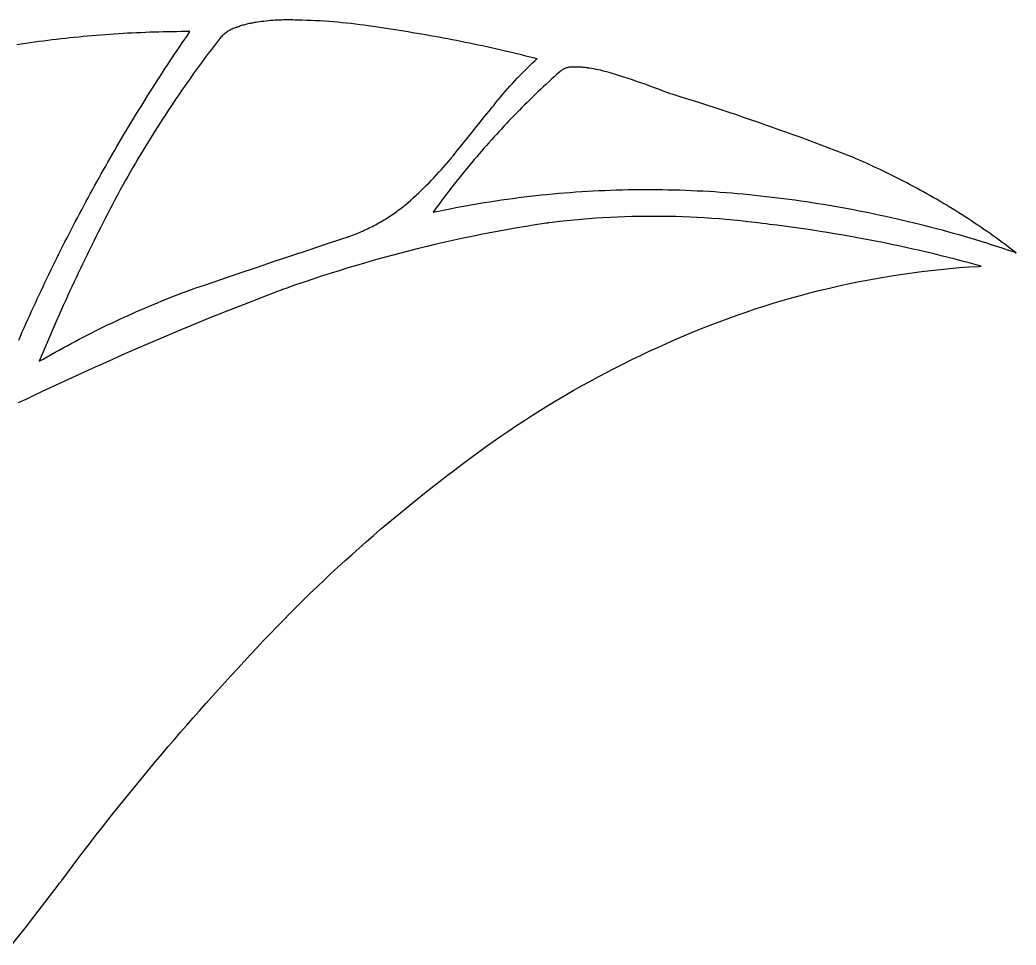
# Model space of a CAD drawing. Extents: x 0 to 908, y 0 to 337.
# Drawn here: x 248.8 to 311.3, y 26.6 to 84.6 of the extents above; entities that cross this region are included whole.
import ezdxf

# ---------------------------------------------------------------- set-up
doc = ezdxf.new("R2010")
doc.units = 0
doc.layers.add('LAYER_1', color=18, linetype='CONTINUOUS')

msp = doc.modelspace()

# ---------------------------------------------------------------- linework, layer by layer
at = {"layer": 'LAYER_1'}
for points in [[(250.034, 63.194), (250.282, 63.338), (250.53, 63.48), (250.779, 63.621), (251.029, 63.762), (251.279, 63.9), (251.53, 64.038), (251.782, 64.175), (252.034, 64.31), (252.287, 64.444), (252.54, 64.577), (252.794, 64.709), (253.048, 64.839), (253.304, 64.969), (253.559, 65.097), (253.816, 65.224), (254.073, 65.349), (254.33, 65.474), (254.588, 65.597), (254.847, 65.719), (255.106, 65.84), (255.366, 65.96), (255.627, 66.078), (255.888, 66.195), (256.149, 66.311), (256.411, 66.426), (256.674, 66.54), (256.937, 66.652), (257.201, 66.763), (257.465, 66.873), (257.73, 66.982), (257.995, 67.089), (258.261, 67.195), (258.527, 67.3), (258.794, 67.404), (259.061, 67.506), (259.329, 67.607), (259.463, 67.657), (259.497, 67.669), (259.53, 67.681), (259.598, 67.704), (259.869, 67.797), (260.411, 67.982), (261.495, 68.351), (262.579, 68.719), (263.664, 69.086), (264.749, 69.452), (265.834, 69.816), (266.92, 70.179), (268.007, 70.541), (269.093, 70.902), (269.365, 70.992), (269.399, 71.003), (269.403, 71.004), (269.405, 71.005), (269.409, 71.006), (269.416, 71.008), (269.442, 71.018), (269.496, 71.037), (269.602, 71.075), (269.708, 71.114), (269.813, 71.155), (269.918, 71.196), (270.023, 71.239), (270.127, 71.282), (270.231, 71.326), (270.335, 71.372), (270.437, 71.418), (270.54, 71.465), (270.642, 71.513), (270.743, 71.562), (270.844, 71.612), (270.945, 71.663), (271.045, 71.715), (271.145, 71.768), (271.244, 71.822), (271.342, 71.876), (271.44, 71.932), (271.538, 71.989), (271.635, 72.046), (271.731, 72.104), (271.827, 72.164), (271.922, 72.224), (272.017, 72.285), (272.111, 72.347), (272.205, 72.41), (272.298, 72.474), (272.391, 72.538), (272.483, 72.604), (272.574, 72.67), (272.665, 72.738), (272.755, 72.806), (272.844, 72.875), (272.933, 72.945), (272.977, 72.98), (272.999, 72.998), (273.021, 73.017), (273.191, 73.165), (273.359, 73.315), (273.527, 73.467), (273.693, 73.62), (273.858, 73.774), (274.021, 73.93), (274.183, 74.087), (274.343, 74.246), (274.502, 74.406), (274.66, 74.568), (274.816, 74.73), (274.971, 74.895), (275.125, 75.06), (275.277, 75.227), (275.427, 75.396), (275.576, 75.565), (275.724, 75.736), (275.87, 75.909), (275.888, 75.93), (275.905, 75.952), (275.94, 75.997), (276.011, 76.085), (276.292, 76.439), (276.573, 76.792), (276.855, 77.145), (277.138, 77.497), (277.422, 77.849), (277.706, 78.2), (277.991, 78.551), (278.276, 78.901), (278.419, 79.076), (278.49, 79.164), (278.56, 79.253), (278.701, 79.43), (278.843, 79.605), (278.987, 79.78), (279.132, 79.953), (279.279, 80.124), (279.428, 80.294), (279.578, 80.463), (279.73, 80.63), (279.883, 80.796), (280.038, 80.961), (280.194, 81.124), (280.352, 81.286), (280.511, 81.446), (280.672, 81.605), (280.834, 81.762), (280.998, 81.918), (281.163, 82.073), (281.246, 82.149), (281.267, 82.168), (281.277, 82.178), (281.28, 82.18), (281.281, 82.181), (281.281, 82.182), (281.279, 82.183), (281.262, 82.187), (281.127, 82.221), (280.856, 82.289), (280.584, 82.356), (280.313, 82.423), (280.041, 82.488), (279.77, 82.553), (279.498, 82.617), (279.225, 82.68), (278.953, 82.742), (278.68, 82.804), (278.408, 82.865), (278.135, 82.925), (277.862, 82.984), (277.589, 83.042), (277.315, 83.099), (277.042, 83.156), (276.768, 83.212), (276.494, 83.267), (276.22, 83.321), (275.946, 83.375), (275.671, 83.428), (275.397, 83.479), (275.122, 83.53), (274.847, 83.581), (274.573, 83.63), (274.297, 83.679), (274.022, 83.726), (273.747, 83.773), (273.471, 83.82), (273.195, 83.865), (272.92, 83.909), (272.644, 83.953), (272.368, 83.996), (272.091, 84.038), (271.815, 84.079), (271.538, 84.12), (271.262, 84.16), (270.986, 84.203), (270.711, 84.245), (270.435, 84.285), (270.158, 84.322), (269.882, 84.357), (269.605, 84.389), (269.328, 84.42), (269.05, 84.448), (268.773, 84.474), (268.495, 84.498), (268.217, 84.52), (267.939, 84.539), (267.661, 84.556), (267.383, 84.571), (267.104, 84.584), (266.826, 84.594), (266.547, 84.602), (266.268, 84.608), (266.198, 84.609), (266.19, 84.609), (266.188, 84.609), (266.187, 84.609), (266.185, 84.609), (266.176, 84.61), (266.158, 84.61), (266.089, 84.613), (265.949, 84.617), (265.81, 84.62), (265.671, 84.621), (265.531, 84.62), (265.392, 84.618), (265.253, 84.614), (265.113, 84.609), (264.974, 84.603), (264.835, 84.595), (264.696, 84.585), (264.557, 84.574), (264.419, 84.561), (264.28, 84.547), (264.141, 84.531), (264.003, 84.514), (263.865, 84.495), (263.727, 84.475), (263.658, 84.464), (263.649, 84.463), (263.648, 84.463), (263.647, 84.462), (263.644, 84.462), (263.636, 84.461), (263.618, 84.459), (263.549, 84.449), (263.481, 84.438), (263.412, 84.426), (263.343, 84.414), (263.275, 84.4), (263.207, 84.386), (263.139, 84.371), (263.071, 84.355), (263.003, 84.338), (262.936, 84.32), (262.869, 84.301), (262.802, 84.281), (262.735, 84.261), (262.669, 84.24), (262.603, 84.218), (262.537, 84.194), (262.471, 84.171), (262.439, 84.158), (262.422, 84.152), (262.406, 84.146), (262.339, 84.125), (262.273, 84.101), (262.208, 84.075), (262.143, 84.048), (262.08, 84.018), (262.018, 83.986), (261.957, 83.952), (261.898, 83.916), (261.839, 83.878), (261.782, 83.839), (261.726, 83.797), (261.671, 83.754), (261.618, 83.709), (261.566, 83.662), (261.516, 83.613), (261.467, 83.563), (261.42, 83.511), (261.375, 83.457), (261.369, 83.45), (261.368, 83.45), (261.368, 83.449), (261.368, 83.449), (261.366, 83.447), (261.363, 83.443), (261.351, 83.427), (261.326, 83.396), (261.229, 83.27), (261.035, 83.017), (260.842, 82.764), (260.65, 82.51), (260.459, 82.255), (260.27, 81.999), (260.081, 81.742), (259.894, 81.485), (259.708, 81.227), (259.523, 80.968), (259.339, 80.708), (259.156, 80.447), (258.975, 80.186), (258.794, 79.924), (258.615, 79.661), (258.437, 79.397), (258.26, 79.132), (258.085, 78.867), (257.91, 78.601), (257.737, 78.334), (257.565, 78.066), (257.394, 77.798), (257.224, 77.528), (257.056, 77.259), (256.888, 76.988), (256.722, 76.716), (256.557, 76.444), (256.393, 76.171), (256.231, 75.898), (256.069, 75.623), (255.909, 75.348), (255.75, 75.072), (255.593, 74.796), (255.436, 74.518), (255.281, 74.24), (255.127, 73.962), (255.05, 73.822), (255.012, 73.752), (255.002, 73.735), (254.998, 73.726), (254.995, 73.722), (254.994, 73.72), (254.985, 73.702), (254.91, 73.561), (254.762, 73.28), (254.614, 72.998), (254.467, 72.716), (254.32, 72.433), (254.174, 72.15), (254.03, 71.866), (253.885, 71.582), (253.742, 71.298), (253.599, 71.014), (253.457, 70.729), (253.316, 70.443), (253.176, 70.158), (253.036, 69.872), (252.897, 69.585), (252.759, 69.298), (252.622, 69.011), (252.485, 68.724), (252.349, 68.436), (252.214, 68.148), (252.08, 67.859), (251.946, 67.57), (251.813, 67.281), (251.681, 66.991), (251.55, 66.701), (251.42, 66.411), (251.29, 66.12), (251.161, 65.829), (251.033, 65.538), (250.905, 65.246), (250.778, 64.954), (250.653, 64.661), (250.527, 64.369), (250.403, 64.075), (250.279, 63.782), (250.157, 63.488)], [(274.756, 72.552), (275.111, 72.627), (275.467, 72.7), (275.823, 72.772), (276.179, 72.841), (276.536, 72.908), (276.893, 72.973), (277.25, 73.036), (277.607, 73.097), (277.965, 73.156), (278.323, 73.213), (278.682, 73.268), (279.04, 73.321), (279.399, 73.372), (279.758, 73.421), (280.118, 73.468), (280.477, 73.513), (280.837, 73.555), (281.197, 73.596), (281.557, 73.635), (281.918, 73.671), (282.278, 73.706), (282.639, 73.738), (283, 73.769), (283.361, 73.797), (283.722, 73.824), (284.084, 73.848), (284.445, 73.87), (284.807, 73.89), (285.169, 73.909), (285.531, 73.925), (285.893, 73.939), (286.255, 73.951), (286.617, 73.961), (286.979, 73.969), (287.341, 73.975), (287.704, 73.979), (288.066, 73.981), (288.429, 73.98), (288.791, 73.978), (289.154, 73.974), (289.516, 73.967), (289.878, 73.959), (290.241, 73.948), (290.603, 73.936), (290.966, 73.921), (291.328, 73.904), (291.691, 73.886), (292.053, 73.865), (292.415, 73.842), (292.777, 73.817), (293.139, 73.79), (293.501, 73.761), (293.863, 73.73), (294.224, 73.697), (294.586, 73.662), (294.947, 73.625), (295.308, 73.587), (295.668, 73.547), (296.029, 73.505), (296.389, 73.461), (296.748, 73.416), (297.108, 73.369), (297.467, 73.32), (297.826, 73.269), (298.185, 73.217), (298.544, 73.163), (298.902, 73.107), (299.26, 73.049), (299.617, 72.99), (299.975, 72.928), (300.332, 72.865), (300.688, 72.801), (301.045, 72.734), (301.401, 72.666), (301.756, 72.596), (302.112, 72.525), (302.467, 72.451), (302.821, 72.376), (303.175, 72.299), (303.529, 72.221), (303.883, 72.141), (304.236, 72.059), (304.588, 71.975), (304.941, 71.889), (305.292, 71.802), (305.644, 71.713), (305.995, 71.622), (306.346, 71.53), (306.696, 71.436), (307.045, 71.34), (307.395, 71.242), (307.743, 71.143), (308.092, 71.042), (308.44, 70.939), (308.787, 70.835), (309.134, 70.729), (309.48, 70.621), (309.826, 70.512), (310.172, 70.4), (310.517, 70.287), (310.861, 70.173), (311.205, 70.056), (311.291, 70.027), (311.334, 70.012), (311.339, 70.01), (311.342, 70.009), (311.342, 70.009), (311.342, 70.01), (311.341, 70.01), (311.336, 70.015), (311.324, 70.024), (311.23, 70.095), (311.043, 70.238), (310.854, 70.379), (310.666, 70.52), (310.476, 70.66), (310.286, 70.798), (310.095, 70.936), (309.903, 71.073), (309.711, 71.208), (309.518, 71.343), (309.324, 71.477), (309.13, 71.61), (308.935, 71.741), (308.74, 71.872), (308.544, 72.002), (308.347, 72.131), (308.149, 72.259), (307.951, 72.386), (307.753, 72.511), (307.553, 72.636), (307.353, 72.76), (307.153, 72.883), (306.952, 73.005), (306.75, 73.126), (306.548, 73.245), (306.345, 73.364), (306.141, 73.482), (305.937, 73.599), (305.733, 73.714), (305.527, 73.829), (305.322, 73.943), (305.115, 74.055), (304.908, 74.167), (304.701, 74.278), (304.492, 74.387), (304.284, 74.496), (304.075, 74.603), (303.865, 74.71), (303.655, 74.815), (303.444, 74.919), (303.232, 75.023), (303.02, 75.125), (302.808, 75.226), (302.595, 75.326), (302.381, 75.425), (302.167, 75.523), (301.953, 75.62), (301.738, 75.716), (301.522, 75.811), (301.306, 75.905), (301.089, 75.997), (300.981, 76.043), (300.926, 76.065), (300.871, 76.087), (300.432, 76.257), (299.993, 76.426), (299.553, 76.594), (299.112, 76.76), (298.671, 76.925), (298.23, 77.089), (297.788, 77.252), (297.345, 77.413), (296.902, 77.573), (296.459, 77.732), (296.015, 77.889), (295.571, 78.045), (295.126, 78.2), (294.681, 78.353), (294.235, 78.506), (293.789, 78.656), (293.343, 78.806), (292.896, 78.954), (292.448, 79.101), (292, 79.247), (291.552, 79.391), (291.103, 79.534), (290.654, 79.676), (290.205, 79.816), (289.755, 79.955), (289.642, 79.99), (289.586, 80.007), (289.579, 80.009), (289.575, 80.01), (289.574, 80.011), (289.57, 80.012), (289.562, 80.016), (289.497, 80.041), (289.366, 80.092), (289.105, 80.193), (288.844, 80.292), (288.582, 80.389), (288.319, 80.485), (288.056, 80.579), (287.792, 80.671), (287.527, 80.762), (287.262, 80.85), (286.996, 80.938), (286.73, 81.023), (286.463, 81.107), (286.196, 81.189), (286.063, 81.233), (285.93, 81.275), (285.797, 81.316), (285.662, 81.354), (285.528, 81.39), (285.392, 81.425), (285.257, 81.457), (285.121, 81.487), (284.984, 81.515), (284.847, 81.541), (284.709, 81.566), (284.571, 81.588), (284.502, 81.598), (284.468, 81.603), (284.463, 81.603), (284.461, 81.604), (284.46, 81.604), (284.456, 81.605), (284.447, 81.606), (284.378, 81.617), (284.309, 81.627), (284.24, 81.636), (284.17, 81.643), (284.101, 81.65), (284.031, 81.655), (283.962, 81.659), (283.892, 81.662), (283.822, 81.663), (283.753, 81.664), (283.683, 81.663), (283.613, 81.661), (283.578, 81.66), (283.569, 81.659), (283.56, 81.66), (283.543, 81.661), (283.507, 81.663), (283.472, 81.663), (283.437, 81.662), (283.401, 81.661), (283.366, 81.658), (283.331, 81.654), (283.297, 81.649), (283.262, 81.643), (283.228, 81.636), (283.194, 81.628), (283.16, 81.619), (283.127, 81.609), (283.094, 81.598), (283.061, 81.586), (283.028, 81.573), (282.996, 81.559), (282.965, 81.544), (282.934, 81.528), (282.903, 81.511), (282.873, 81.493), (282.843, 81.474), (282.814, 81.454), (282.785, 81.434), (282.757, 81.412), (282.743, 81.401), (282.736, 81.395), (282.735, 81.394), (282.735, 81.394), (282.734, 81.393), (282.732, 81.392), (282.722, 81.382), (282.7, 81.363), (282.526, 81.207), (282.353, 81.051), (282.181, 80.893), (282.009, 80.735), (281.838, 80.577), (281.668, 80.417), (281.499, 80.257), (281.33, 80.097), (281.162, 79.935), (280.994, 79.773), (280.828, 79.61), (280.662, 79.447), (280.496, 79.282), (280.332, 79.117), (280.168, 78.952), (280.004, 78.786), (279.842, 78.619), (279.68, 78.451), (279.519, 78.283), (279.359, 78.114), (279.199, 77.944), (279.04, 77.774), (278.882, 77.603), (278.725, 77.431), (278.568, 77.259), (278.412, 77.086), (278.257, 76.912), (278.102, 76.737), (277.948, 76.563), (277.795, 76.387), (277.643, 76.211), (277.492, 76.034), (277.341, 75.856), (277.191, 75.678), (277.041, 75.499), (276.893, 75.319), (276.745, 75.139), (276.598, 74.959), (276.452, 74.777), (276.306, 74.595), (276.161, 74.412), (276.017, 74.229), (275.874, 74.045), (275.732, 73.861), (275.59, 73.676), (275.449, 73.49), (275.309, 73.303), (275.17, 73.116), (275.031, 72.929), (274.893, 72.741)]]:
    msp.add_lwpolyline(points, close=True, dxfattribs=at)
for points in [[(248.749, 64.514), (248.863, 64.775), (248.977, 65.036), (249.092, 65.296), (249.207, 65.556), (249.324, 65.816), (249.44, 66.076), (249.558, 66.335), (249.676, 66.594), (249.795, 66.852), (249.914, 67.11), (250.034, 67.368), (250.155, 67.626), (250.276, 67.883), (250.398, 68.14), (250.521, 68.397), (250.644, 68.653), (250.768, 68.909), (250.892, 69.165), (251.017, 69.42), (251.143, 69.675), (251.269, 69.93), (251.396, 70.185), (251.524, 70.439), (251.652, 70.693), (251.781, 70.946), (251.911, 71.199), (252.041, 71.452), (252.172, 71.705), (252.303, 71.957), (252.435, 72.209), (252.568, 72.46), (252.701, 72.711), (252.835, 72.962), (252.969, 73.213), (253.105, 73.463), (253.24, 73.713), (253.377, 73.962), (253.514, 74.212), (253.651, 74.46), (253.79, 74.709), (253.928, 74.957), (254.068, 75.205), (254.208, 75.452), (254.349, 75.699), (254.49, 75.946), (254.632, 76.193), (254.775, 76.439), (254.918, 76.684), (255.062, 76.93), (255.206, 77.175), (255.351, 77.419), (255.497, 77.664), (255.643, 77.908), (255.79, 78.151), (255.937, 78.394), (256.085, 78.637), (256.234, 78.88), (256.383, 79.122), (256.533, 79.364), (256.683, 79.605), (256.835, 79.846), (256.986, 80.087), (257.139, 80.327), (257.291, 80.567), (257.445, 80.807), (257.599, 81.046), (257.754, 81.285), (257.909, 81.523), (258.065, 81.761), (258.222, 81.999), (258.379, 82.236), (258.536, 82.473), (258.695, 82.71), (258.854, 82.946), (259.013, 83.182), (259.173, 83.417), (259.334, 83.652), (259.495, 83.887), (259.215, 83.886), (258.936, 83.884), (258.656, 83.882), (258.376, 83.878), (258.097, 83.873), (257.817, 83.867), (257.538, 83.86), (257.258, 83.852), (256.979, 83.842), (256.7, 83.832), (256.42, 83.82), (256.141, 83.808), (255.862, 83.794), (255.583, 83.779), (255.304, 83.764), (255.025, 83.747), (254.746, 83.729), (254.467, 83.71), (254.188, 83.689), (253.91, 83.668), (253.631, 83.646), (253.352, 83.622), (253.074, 83.598), (252.796, 83.572), (252.518, 83.546), (252.239, 83.518), (251.961, 83.489), (251.684, 83.459), (251.406, 83.428), (251.128, 83.396), (250.851, 83.363), (250.573, 83.328), (250.296, 83.293), (250.019, 83.256), (249.742, 83.219), (249.465, 83.18), (249.188, 83.141), (248.911, 83.1), (248.635, 83.058)], [(248.306, 26.556), (249.146, 27.623), (249.979, 28.694), (250.806, 29.77), (251.218, 30.31), (251.32, 30.446), (251.371, 30.513), (251.384, 30.53), (251.388, 30.535), (251.394, 30.543), (251.405, 30.558), (251.449, 30.618), (251.806, 31.096), (252.164, 31.573), (252.524, 32.048), (252.886, 32.523), (253.249, 32.995), (253.614, 33.467), (253.981, 33.937), (254.35, 34.405), (254.721, 34.873), (255.093, 35.338), (255.467, 35.803), (255.843, 36.266), (256.221, 36.727), (256.6, 37.187), (256.981, 37.646), (257.364, 38.103), (257.748, 38.559), (258.135, 39.013), (258.522, 39.466), (258.912, 39.918), (259.303, 40.368), (259.696, 40.816), (260.091, 41.263), (260.488, 41.709), (260.886, 42.153), (261.285, 42.595), (261.687, 43.036), (262.09, 43.476), (262.495, 43.914), (262.901, 44.351), (263.304, 44.791), (263.71, 45.229), (264.118, 45.664), (264.529, 46.097), (264.943, 46.526), (265.359, 46.954), (265.779, 47.378), (266.2, 47.8), (266.625, 48.219), (267.051, 48.636), (267.481, 49.049), (267.913, 49.46), (268.348, 49.869), (268.785, 50.274), (269.225, 50.677), (269.667, 51.077), (270.112, 51.474), (270.559, 51.869), (271.009, 52.26), (271.461, 52.649), (271.916, 53.035), (272.373, 53.418), (272.832, 53.798), (273.294, 54.176), (273.759, 54.55), (274.225, 54.922), (274.695, 55.291), (275.166, 55.657), (275.64, 56.019), (276.116, 56.379), (276.59, 56.743), (277.067, 57.102), (277.548, 57.457), (278.031, 57.807), (278.518, 58.153), (279.007, 58.494), (279.5, 58.83), (279.996, 59.162), (280.494, 59.489), (280.996, 59.811), (281.501, 60.129), (282.008, 60.442), (282.519, 60.75), (283.032, 61.054), (283.548, 61.352), (284.066, 61.646), (284.588, 61.935), (285.112, 62.219), (285.639, 62.499), (286.168, 62.773), (286.7, 63.043), (287.234, 63.307), (287.771, 63.567), (288.311, 63.822), (288.853, 64.071), (289.397, 64.316), (289.944, 64.556), (290.493, 64.791), (291.044, 65.02), (291.598, 65.245), (292.153, 65.465), (292.71, 65.68), (293.27, 65.889), (293.831, 66.091), (294.395, 66.287), (294.961, 66.478), (295.528, 66.661), (296.097, 66.839), (296.668, 67.011), (297.241, 67.176), (297.815, 67.335), (298.391, 67.488), (298.969, 67.634), (299.548, 67.774), (300.128, 67.908), (300.71, 68.036), (301.294, 68.157), (301.878, 68.272), (302.464, 68.381), (303.051, 68.483), (303.64, 68.579), (304.229, 68.669), (304.819, 68.752), (305.411, 68.829), (306.003, 68.899), (306.596, 68.963), (307.19, 69.021), (307.785, 69.072), (308.381, 69.117), (308.977, 69.155), (309.126, 69.163), (309.145, 69.164), (309.15, 69.165), (309.152, 69.165), (309.151, 69.165), (309.145, 69.167), (309.117, 69.175), (309.062, 69.19), (308.842, 69.25), (308.402, 69.369), (307.961, 69.486), (307.519, 69.6), (307.077, 69.713), (306.635, 69.823), (306.192, 69.93), (305.748, 70.036), (305.304, 70.139), (304.86, 70.24), (304.415, 70.339), (303.969, 70.436), (303.523, 70.53), (303.077, 70.622), (302.63, 70.712), (302.182, 70.8), (301.735, 70.885), (301.286, 70.968), (300.838, 71.049), (300.389, 71.128), (299.939, 71.204), (299.489, 71.278), (299.039, 71.35), (298.589, 71.42), (298.138, 71.487), (297.686, 71.552), (297.235, 71.615), (296.782, 71.676), (296.33, 71.734), (295.877, 71.79), (295.651, 71.818), (295.425, 71.848), (294.972, 71.905), (294.518, 71.958), (294.065, 72.008), (293.611, 72.053), (293.156, 72.095), (292.702, 72.132), (292.247, 72.166), (291.792, 72.196), (291.337, 72.222), (290.882, 72.243), (290.427, 72.261), (289.971, 72.275), (289.515, 72.285), (289.06, 72.291), (288.604, 72.293), (288.149, 72.291), (287.693, 72.286), (287.237, 72.276), (286.782, 72.262), (286.326, 72.245), (285.871, 72.223), (285.416, 72.198), (284.961, 72.168), (284.506, 72.135), (284.051, 72.097), (283.597, 72.056), (283.143, 72.011), (282.689, 71.962), (282.236, 71.909), (282.009, 71.881), (281.995, 71.879), (281.977, 71.876), (281.941, 71.871), (281.87, 71.86), (281.728, 71.839), (281.159, 71.751), (280.591, 71.659), (280.024, 71.564), (279.457, 71.464), (278.892, 71.362), (278.326, 71.255), (277.762, 71.145), (277.199, 71.031), (276.636, 70.913), (276.074, 70.792), (275.513, 70.667), (274.953, 70.538), (274.393, 70.406), (273.835, 70.27), (273.277, 70.13), (272.721, 69.987), (272.165, 69.84), (271.61, 69.689), (271.057, 69.535), (270.504, 69.377), (269.952, 69.216), (269.401, 69.051), (268.852, 68.882), (268.303, 68.71), (267.756, 68.534), (267.209, 68.354), (266.664, 68.171), (266.12, 67.984), (265.577, 67.794), (265.306, 67.697), (265.171, 67.648), (265.036, 67.597), (263.962, 67.185), (262.89, 66.767), (261.82, 66.343), (260.753, 65.914), (259.689, 65.478), (258.627, 65.037), (257.567, 64.59), (256.51, 64.136), (255.455, 63.677), (254.403, 63.212), (253.354, 62.741), (252.307, 62.265), (251.263, 61.782), (250.221, 61.294), (249.701, 61.047), (249.442, 60.923), (249.312, 60.861), (249.191, 60.805), (248.709, 60.578)]]:
    msp.add_lwpolyline(points, dxfattribs=at)

doc.saveas('drawing.dxf')
